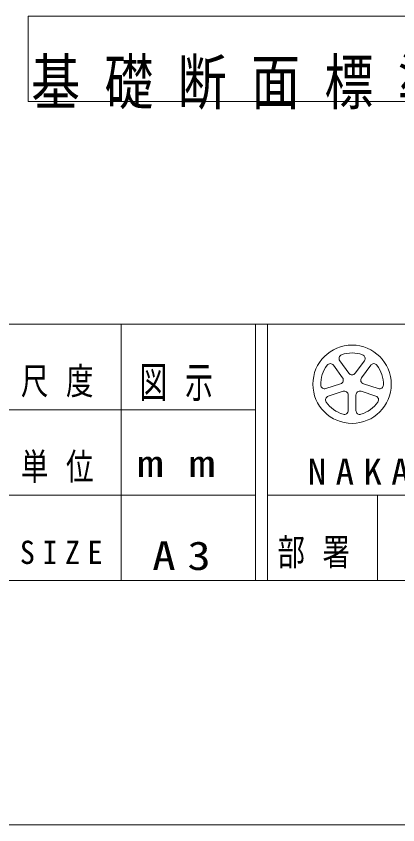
# Model space of a CAD drawing. Units: millimetres on the paper, with parts at other scales. Extents: x 6 to 426, y -599 to 292.
# Drawn here: x 286.4 to 317.7, y -599 to -532.8 of the extents above; entities that cross this region are included whole.
import ezdxf

# ---------------------------------------------------------------- set-up
doc = ezdxf.new("R2010")
doc.units = ezdxf.units.MM
for name, color, linetype, lineweight in [('0_2', 7, 'Continuous', 13), ('2D', 7, 'Continuous', 13), ('FMT', 7, 'Continuous', 13), ('FMT-TXT', 7, 'Continuous', 13), ('TEXT', 7, 'Continuous', 13)]:
    doc.layers.add(name, color=color, linetype=linetype, lineweight=lineweight)
doc.styles.add('ＭＳ ゴシック', font='')
doc.styles.get('ＭＳ ゴシック').set_extended_font_data('MS Gothic')

msp = doc.modelspace()

# ---------------------------------------------------------------- linework, layer by layer
at = {"layer": '0_2'}
for p, q in [((287.392, -532.768), (287.392, -539.768)), ((355.864, -532.768), (287.392, -532.768)), ((287.392, -539.768), (355.864, -539.768))]:
    msp.add_line(p, q, dxfattribs=at)
at = {"layer": '2D'}
for p, q in [((5.5, -599), (425.5, -599)), ((425.5, -599), (5.5, -599))]:
    msp.add_line(p, q, dxfattribs=at)
at = {"layer": 'FMT'}
for p, q in [((28, -558), (403, -558)), ((295, -558), (295, -579)), ((306, -558), (306, -579)), ((307, -558), (307, -579)), ((166, -565), (306, -565)), ((166, -572), (306, -572)), ((307, -572), (392, -572)), ((316, -572), (316, -579)), ((403, -579), (28, -579))]:
    msp.add_line(p, q, dxfattribs=at)
at = {"layer": 'FMT-TXT'}
for p, q in [((313.65, -562.014), (312.902, -560.984)), ((314.168, -562.014), (314.916, -560.984)), ((313.133, -562.39), (312.385, -561.36)), ((314.686, -562.39), (315.434, -561.36)), ((312.973, -562.882), (311.762, -563.275)), ((314.846, -562.882), (316.056, -563.275)), ((313.17, -563.491), (311.96, -563.884)), ((314.648, -563.491), (315.859, -563.884)), ((313.589, -563.795), (313.589, -565.068)), ((314.229, -563.795), (314.229, -565.068))]:
    msp.add_line(p, q, dxfattribs=at)
msp.add_circle((313.909, -562.914), 3.208, dxfattribs=at)
for centre, radius, start, end in [((313.161, -560.796), 0.32, 109.44841, 216), ((313.909, -562.914), 2.567, 70.55159, 109.44841), ((314.657, -560.796), 0.32, 324, 70.55159), ((313.909, -562.914), 2.567, 142.55159, 181.44841), ((312.126, -561.548), 0.32, 36, 142.55159), ((315.693, -561.548), 0.32, 37.44841, 144), ((313.909, -562.914), 2.567, 358.55159, 37.44841), ((313.909, -561.825), 0.32, 216, 324), ((312.874, -562.578), 0.32, 288, 36), ((314.945, -562.578), 0.32, 144, 252), ((311.664, -562.971), 0.32, 181.44841, 288), ((313.269, -563.795), 0.32, 0, 108), ((314.549, -563.795), 0.32, 72, 180), ((316.155, -562.971), 0.32, 252, 358.55159), ((312.059, -564.188), 0.32, 108, 214.55159), ((315.76, -564.188), 0.32, 325.44841, 72), ((313.909, -562.914), 2.567, 214.55159, 253.44841), ((313.909, -562.914), 2.567, 286.55159, 325.44841), ((313.269, -565.068), 0.32, 253.44841, 0), ((314.549, -565.068), 0.32, 180, 286.55159)]:
    msp.add_arc(centre, radius, start, end, dxfattribs=at)

# ---------------------------------------------------------------- texts
at = {"layer": 'FMT-TXT', "attachment_point": 7, "style": 'ＭＳ ゴシック'}
for s, insert, char_height in [('\\T1.64;\\W0.75;尺度', (286.8, -564), 2.199), ('\\T1.64;\\W0.65;図示', (296.51, -564.3), 2.566), ('\\T1.64;\\W0.75;単位', (286.8, -571), 2.199), ('\\T1.95;\\W1.45;mm', (296.286, -570.5), 2.199), ('\\T1.5;\\W1.05;NAKAMURA\\~MFG.\\~CORPORATION', (310.279, -571.175), 2.126), ('\\T1.64;\\W0.75;部署', (307.8, -578), 2.199), ('\\T1.5;\\W0.95;SIZE', (286.711, -577.667), 1.906), ('\\T1.5;\\W1.2;A3', (297.551, -578.167), 2.346)]:
    msp.add_mtext(s, dxfattribs=dict(at, insert=insert, char_height=char_height))
at = {"layer": 'TEXT', "insert": (287.642, -540.435), "char_height": 3.666, "attachment_point": 7, "style": 'ＭＳ ゴシック'}
msp.add_mtext('\\T1.5;\\W0.8;基礎断面標準図\\~S=1／20', dxfattribs=at)

doc.saveas('drawing.dxf')
